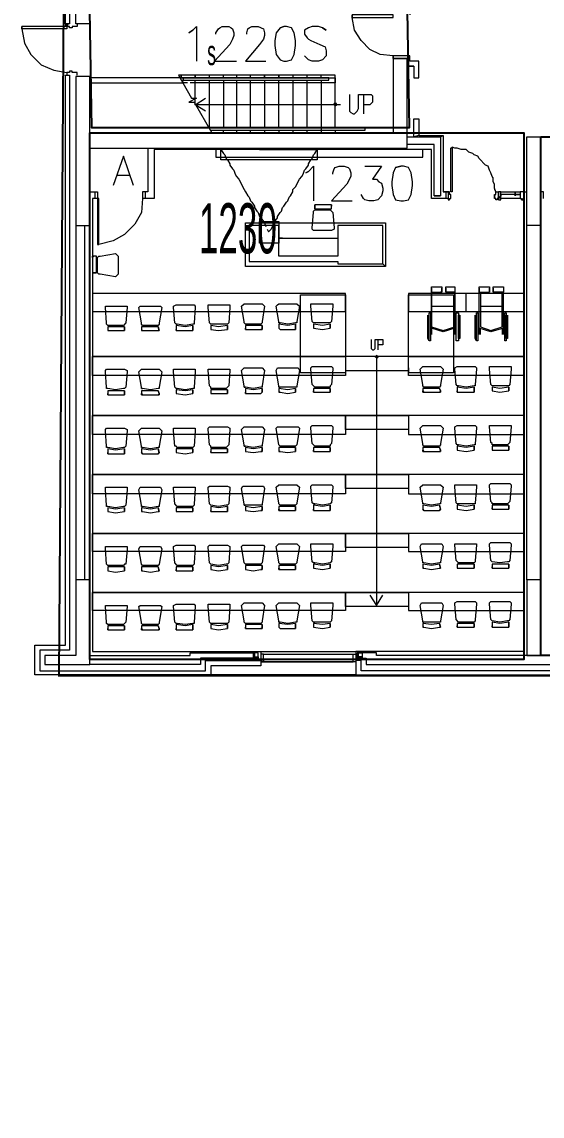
# Model space of a CAD drawing. Header units: metres. Extents: x 3 to 116, y 0 to 119.
# Drawn here: x 5.19 to 15.55, y 6.36 to 28.16 of the extents above; entities that cross this region are included whole.
import ezdxf

# ---------------------------------------------------------------- set-up
doc = ezdxf.new("R2010")
doc.units = ezdxf.units.M
doc.layers.add('Outside', color=7, linetype='Continuous')
doc.layers.add('PDF_Geometry', color=7, linetype='Continuous', transparency=0.8)
doc.styles.get("Standard").update_dxf_attribs({"font": 'arial.ttf', "width": 0.5, "height": 0.5})

msp = doc.modelspace()

# ---------------------------------------------------------------- linework, layer by layer
for points in [[(6.545, 28.382), (12.864, 28.382), (12.902, 26.054), (6.583, 26.054)], [(6.545, 25.952), (15.186, 25.952), (15.186, 15.461), (6.545, 15.461)], [(15.524, 25.875), (24.222, 25.875), (24.222, 15.54), (15.524, 15.54)]]:
    msp.add_lwpolyline(points, close=True)
at = {"layer": 'Outside'}
msp.add_lwpolyline([(6.059, 70.619), (6.059, 51.253), (8.218, 51.228), (8.233, 49.564), (6.161, 49.564), (5.924, 15.132), (38.702, 15.156), (38.702, 6.797, 0.238471), (48.27, 8.564)], format="xyb", dxfattribs=at)
at = {"layer": 'PDF_Geometry', "lineweight": 5}
for points in [[(6.135, 28.126), (6.059, 28.126), (6.059, 42.964), (6.135, 42.964)], [(8.95, 15.335), (8.95, 15.156), (5.445, 15.156), (5.445, 15.744), (6.059, 15.744), (6.059, 27.103), (6.135, 27.103), (6.135, 15.642), (5.547, 15.642), (5.547, 15.233), (8.847, 15.233), (8.847, 15.437), (9.947, 15.437), (9.947, 15.335)], [(8.361, 27.103), (8.361, 27.052)], [(8.643, 27.052), (8.643, 27.103)], [(10.024, 27.103), (10.024, 27.052)], [(10.305, 27.052), (10.305, 27.103)], [(12.992, 26.233), (13.094, 26.233), (13.094, 25.9), (12.992, 25.875)], [(15.243, 24.11), (15.243, 25.875), (15.524, 25.875), (15.524, 24.11)], [(13.171, 25.466), (13.171, 25.619), (9.052, 25.619), (9.052, 25.466)], [(13.733, 25.645), (13.759, 25.67), (13.759, 24.775), (13.733, 24.775)], [(6.724, 23.726), (6.724, 24.647), (6.698, 24.647), (6.698, 23.726)], [(13.733, 24.647), (13.733, 24.724), (13.708, 24.724), (13.708, 24.775), (13.682, 24.775), (13.682, 24.621), (13.708, 24.621), (13.708, 24.647)], [(11.329, 24.417), (11.38, 24.366), (11.405, 24.059), (11.405, 24.033), (11.354, 24.007), (10.996, 24.007), (10.971, 24.033), (10.971, 24.059), (10.996, 24.366), (10.996, 24.391), (11.022, 24.417)], [(9.922, 23.752), (9.922, 24.186), (10.305, 24.186), (10.305, 23.752)], [(6.596, 22.754), (6.596, 22.396), (11.636, 22.396), (11.636, 22.754)], [(10.74, 21.168), (10.74, 22.728), (11.636, 22.728), (11.636, 21.168)], [(15.192, 22.396), (15.192, 22.754), (12.889, 22.754), (12.889, 22.396)], [(13.631, 22.882), (13.81, 22.882), (13.81, 22.856), (13.81, 22.779), (13.631, 22.779), (13.631, 22.856), (13.631, 22.779)], [(14.578, 22.882), (14.757, 22.882), (14.782, 22.882), (14.782, 22.856), (14.782, 22.779), (14.578, 22.779), (14.578, 22.856), (14.578, 22.779)], [(6.903, 22.114), (6.877, 22.14), (6.877, 22.165), (6.852, 22.472), (6.852, 22.498), (7.287, 22.498), (7.287, 22.472), (7.261, 22.165), (7.21, 22.114)], [(7.594, 22.114), (7.568, 22.14), (7.568, 22.165), (7.517, 22.472), (7.542, 22.498), (7.952, 22.498), (7.977, 22.472), (7.926, 22.165), (7.926, 22.14), (7.901, 22.114)], [(8.95, 22.14), (8.924, 22.165), (8.898, 22.472), (8.898, 22.524), (9.333, 22.524), (9.333, 22.472), (9.308, 22.165), (9.282, 22.14)], [(9.64, 22.14), (9.615, 22.165), (9.615, 22.191), (9.563, 22.498), (9.615, 22.549), (9.973, 22.549), (10.024, 22.498), (9.973, 22.191), (9.973, 22.165), (9.947, 22.14)], [(11.022, 22.165), (10.996, 22.165), (10.971, 22.191), (10.945, 22.498), (10.945, 22.549), (11.38, 22.549), (11.38, 22.498), (11.354, 22.191), (11.329, 22.165)], [(13.299, 21.807), (13.299, 22.37), (13.324, 22.37), (13.324, 21.807)], [(13.836, 21.807), (13.836, 22.37), (13.887, 22.37), (13.887, 21.807)], [(13.887, 21.858), (13.887, 22.319), (13.912, 22.319), (13.912, 21.858)], [(14.245, 21.807), (14.245, 22.37), (14.271, 22.37), (14.271, 21.807)], [(14.808, 21.807), (14.808, 22.37), (14.833, 22.37), (14.833, 21.807)], [(6.596, 21.117), (6.596, 21.5), (11.636, 21.5), (11.636, 21.117)], [(11.636, 21.5), (11.636, 21.219), (12.889, 21.219), (12.889, 21.5)], [(6.903, 20.861), (6.877, 20.861), (6.877, 20.886), (6.852, 21.193), (6.852, 21.219), (6.877, 21.244), (7.235, 21.244), (7.287, 21.219), (7.287, 21.193), (7.261, 20.886), (7.235, 20.861), (7.21, 20.861), (7.056, 20.835)], [(8.95, 20.861), (8.95, 20.886), (8.924, 20.912), (8.898, 21.219), (8.898, 21.244), (9.333, 21.244), (9.333, 21.219), (9.308, 20.912), (9.256, 20.861)], [(11.022, 20.886), (10.971, 20.937), (10.945, 21.244), (10.945, 21.27), (10.971, 21.296), (11.354, 21.296), (11.38, 21.27), (11.38, 21.244), (11.354, 20.937), (11.329, 20.912), (11.329, 20.886)], [(13.196, 20.886), (13.171, 20.912), (13.171, 20.937), (13.119, 21.244), (13.171, 21.296), (13.529, 21.296), (13.58, 21.244), (13.529, 20.937), (13.529, 20.912), (13.503, 20.886)], [(14.552, 20.912), (14.526, 20.937), (14.501, 21.244), (14.501, 21.296), (14.936, 21.296), (14.936, 21.244), (14.91, 20.937), (14.885, 20.912)], [(6.596, 19.94), (6.596, 20.324), (11.636, 20.324), (11.636, 19.94)], [(11.636, 20.042), (11.636, 20.324), (12.889, 20.324), (12.889, 20.042)], [(15.192, 19.94), (15.192, 20.324), (12.889, 20.324), (12.889, 19.94)], [(6.903, 19.684), (6.877, 19.684), (6.877, 19.71), (6.852, 20.017), (6.852, 20.042), (6.877, 20.068), (7.235, 20.068), (7.287, 20.042), (7.287, 20.017), (7.261, 19.71), (7.235, 19.684), (7.21, 19.684), (7.056, 19.658)], [(8.284, 19.684), (8.259, 19.71), (8.233, 19.71), (8.208, 20.017), (8.208, 20.068), (8.643, 20.068), (8.643, 20.017), (8.617, 19.71), (8.591, 19.684)], [(8.95, 19.684), (8.95, 19.71), (8.924, 19.735), (8.898, 20.042), (8.898, 20.068), (8.924, 20.093), (9.282, 20.093), (9.333, 20.068), (9.333, 20.042), (9.308, 19.735), (9.256, 19.684)], [(10.331, 19.71), (10.305, 19.735), (10.254, 20.068), (10.28, 20.093), (10.689, 20.093), (10.715, 20.068), (10.664, 19.735), (10.638, 19.71)], [(11.022, 19.71), (10.971, 19.761), (10.945, 20.068), (10.945, 20.093), (10.971, 20.119), (11.354, 20.119), (11.38, 20.093), (11.38, 20.068), (11.354, 19.761), (11.329, 19.735), (11.329, 19.71)], [(13.196, 19.71), (13.171, 19.735), (13.171, 19.761), (13.119, 20.068), (13.171, 20.119), (13.529, 20.119), (13.58, 20.068), (13.529, 19.761), (13.529, 19.735), (13.503, 19.71)], [(14.552, 19.735), (14.552, 19.761), (14.526, 19.786), (14.501, 20.093), (14.501, 20.119), (14.936, 20.119), (14.936, 20.093), (14.91, 19.786), (14.859, 19.735)], [(6.596, 18.763), (6.596, 19.147), (11.636, 19.147), (11.636, 18.763)], [(11.636, 18.865), (11.636, 19.147), (12.889, 19.147), (12.889, 18.865)], [(15.192, 18.763), (15.192, 19.147), (12.889, 19.147), (12.889, 18.763)], [(6.903, 18.507), (6.877, 18.507), (6.877, 18.533), (6.852, 18.84), (6.852, 18.891), (7.287, 18.891), (7.287, 18.84), (7.261, 18.533), (7.235, 18.507), (7.21, 18.507), (7.056, 18.482)], [(8.284, 18.507), (8.233, 18.558), (8.208, 18.865), (8.208, 18.891), (8.643, 18.891), (8.643, 18.865), (8.617, 18.558), (8.617, 18.533), (8.591, 18.507)], [(8.95, 18.533), (8.924, 18.558), (8.898, 18.865), (8.898, 18.891), (8.924, 18.916), (9.282, 18.916), (9.333, 18.891), (9.333, 18.865), (9.308, 18.558), (9.282, 18.533), (9.256, 18.533), (9.103, 18.507)], [(10.331, 18.533), (10.305, 18.558), (10.305, 18.584), (10.254, 18.891), (10.305, 18.942), (10.664, 18.942), (10.715, 18.891), (10.664, 18.584), (10.664, 18.558), (10.638, 18.533)], [(13.196, 18.558), (13.171, 18.558), (13.171, 18.584), (13.119, 18.891), (13.171, 18.942), (13.529, 18.942), (13.58, 18.891), (13.529, 18.584), (13.529, 18.558), (13.503, 18.558), (13.35, 18.533)], [(14.552, 18.558), (14.552, 18.584), (14.526, 18.609), (14.501, 18.916), (14.501, 18.942), (14.526, 18.968), (14.91, 18.968), (14.936, 18.942), (14.936, 18.916), (14.91, 18.609), (14.859, 18.558)], [(6.596, 17.612), (6.596, 17.97), (11.636, 17.97), (11.636, 17.612)], [(11.636, 17.689), (11.636, 17.97), (12.889, 17.97), (12.889, 17.689)], [(15.192, 17.612), (15.192, 17.97), (12.889, 17.97), (12.889, 17.612)], [(6.903, 17.33), (6.877, 17.356), (6.852, 17.663), (6.852, 17.714), (7.287, 17.714), (7.287, 17.663), (7.261, 17.356), (7.235, 17.356), (7.21, 17.33)], [(7.594, 17.33), (7.568, 17.356), (7.517, 17.663), (7.542, 17.714), (7.952, 17.714), (7.977, 17.663), (7.926, 17.356), (7.901, 17.33)], [(8.284, 17.33), (8.233, 17.382), (8.208, 17.689), (8.208, 17.714), (8.259, 17.74), (8.617, 17.74), (8.643, 17.714), (8.643, 17.689), (8.617, 17.382), (8.617, 17.356), (8.591, 17.33)], [(8.95, 17.356), (8.924, 17.382), (8.898, 17.689), (8.898, 17.714), (8.924, 17.74), (9.282, 17.74), (9.333, 17.714), (9.333, 17.689), (9.308, 17.382), (9.282, 17.356), (9.256, 17.356), (9.103, 17.33)], [(9.64, 17.356), (9.615, 17.382), (9.563, 17.714), (9.589, 17.74), (9.998, 17.74), (10.024, 17.714), (9.973, 17.382), (9.947, 17.356)], [(10.331, 17.356), (10.305, 17.382), (10.305, 17.407), (10.254, 17.714), (10.28, 17.74), (10.305, 17.765), (10.664, 17.765), (10.715, 17.714), (10.664, 17.407), (10.664, 17.382), (10.638, 17.356)], [(13.196, 17.382), (13.171, 17.382), (13.171, 17.407), (13.119, 17.714), (13.145, 17.765), (13.554, 17.765), (13.58, 17.714), (13.529, 17.407), (13.529, 17.382), (13.503, 17.382), (13.35, 17.356)], [(13.887, 17.382), (13.836, 17.433), (13.81, 17.74), (13.81, 17.765), (14.245, 17.765), (14.245, 17.74), (14.219, 17.433), (14.219, 17.407), (14.194, 17.382)], [(14.552, 17.407), (14.526, 17.433), (14.501, 17.74), (14.501, 17.765), (14.526, 17.791), (14.91, 17.791), (14.936, 17.765), (14.936, 17.74), (14.91, 17.433), (14.885, 17.407), (14.859, 17.407), (14.706, 17.382)], [(6.263, 15.54), (5.649, 15.54), (5.649, 15.361), (6.545, 15.361), (6.545, 17.049), (6.263, 17.049)], [(15.524, 15.54), (15.524, 17.049), (15.243, 17.049), (15.243, 15.54)], [(6.596, 16.435), (6.596, 16.793), (11.636, 16.793), (11.636, 16.435)], [(11.636, 16.512), (11.636, 16.793), (12.889, 16.793), (12.889, 16.512)], [(15.192, 16.435), (15.192, 16.793), (12.889, 16.793), (12.889, 16.435)], [(9.64, 16.179), (9.615, 16.205), (9.615, 16.23), (9.563, 16.537), (9.615, 16.588), (9.973, 16.588), (10.024, 16.537), (9.973, 16.23), (9.973, 16.205), (9.947, 16.179)], [(13.887, 16.205), (13.836, 16.256), (13.81, 16.563), (13.81, 16.588), (13.861, 16.614), (14.219, 16.614), (14.245, 16.588), (14.245, 16.563), (14.219, 16.256), (14.219, 16.23), (14.194, 16.205)], [(14.552, 16.23), (14.526, 16.256), (14.501, 16.563), (14.501, 16.588), (14.526, 16.614), (14.91, 16.614), (14.936, 16.588), (14.936, 16.563), (14.91, 16.256), (14.885, 16.23), (14.859, 16.23), (14.706, 16.205)], [(6.903, 16.154), (6.877, 16.179), (6.877, 16.205), (6.852, 16.512), (6.852, 16.537), (7.287, 16.537), (7.287, 16.512), (7.261, 16.205), (7.21, 16.154)], [(7.594, 16.154), (7.568, 16.179), (7.568, 16.205), (7.517, 16.512), (7.542, 16.537), (7.952, 16.537), (7.977, 16.512), (7.926, 16.205), (7.926, 16.179), (7.901, 16.154)], [(8.95, 16.179), (8.924, 16.205), (8.898, 16.512), (8.898, 16.563), (9.333, 16.563), (9.333, 16.512), (9.308, 16.205), (9.282, 16.179)], [(9.896, 15.591), (9.794, 15.591), (9.819, 15.591), (9.794, 15.591), (9.794, 15.514), (9.819, 15.488), (9.794, 15.514), (9.819, 15.488), (9.896, 15.488), (9.896, 15.514), (9.896, 15.488), (9.896, 15.591), (9.819, 15.591), (9.819, 15.514), (9.896, 15.514)], [(11.789, 15.412), (11.789, 15.565), (11.84, 15.565), (11.84, 15.412)], [(18.799, 15.591), (17.52, 15.591), (17.52, 15.54), (12.25, 15.54), (12.25, 15.591), (11.968, 15.591), (11.968, 15.488), (12.045, 15.488), (12.045, 15.361), (17.724, 15.361), (17.724, 15.488), (18.799, 15.488)], [(17.827, 15.437), (17.827, 15.233), (11.943, 15.233), (11.943, 15.437), (11.84, 15.437), (11.84, 15.156), (17.929, 15.156), (17.929, 15.335), (18.927, 15.335), (18.927, 15.437)]]:
    msp.add_lwpolyline(points, close=True, dxfattribs=at)
for points in [[(12.864, 28.331), (12.582, 28.331), (12.582, 28.382), (6.545, 28.382), (6.545, 28.126), (6.263, 28.126), (6.263, 34.599), (6.545, 34.599), (6.545, 28.689), (12.864, 28.689), (12.864, 28.331), (12.915, 28.382), (12.915, 28.305)], [(12.582, 27.435), (12.582, 25.952), (6.545, 25.952), (6.545, 27.077), (6.263, 27.077), (6.263, 24.11), (6.545, 24.11), (6.545, 25.645), (12.864, 25.645), (12.864, 27.435), (12.582, 27.435), (12.582, 27.487), (12.326, 27.512), (12.122, 27.615), (11.943, 27.794), (11.815, 27.998), (11.764, 28.254), (11.764, 28.305), (11.764, 28.254), (12.582, 28.254), (12.582, 28.305), (11.764, 28.305)], [(6.289, 28.126), (6.289, 28.075), (6.187, 28.075), (6.187, 28.049), (6.135, 28.049), (6.135, 28.075), (6.084, 28.075), (6.084, 28.126), (6.11, 28.126), (6.084, 28.075), (5.189, 28.075)], [(6.084, 28.075), (6.084, 28.024), (5.189, 28.024), (5.189, 28.075), (5.189, 28.024), (5.24, 27.742), (5.368, 27.512), (5.573, 27.308), (5.828, 27.205), (6.084, 27.154)], [(6.059, 28.126), (6.059, 28.075)], [(8.591, 27.998), (8.515, 27.947), (8.591, 27.998), (8.668, 28.075), (8.668, 27.384)], [(9.052, 27.921), (9.052, 27.947), (9.103, 28.024), (9.129, 28.049), (9.18, 28.075), (9.308, 28.075), (9.359, 28.049), (9.384, 28.024), (9.41, 27.947), (9.41, 27.896), (9.384, 27.819), (9.333, 27.717), (9.026, 27.384), (9.461, 27.384)], [(9.666, 27.921), (9.666, 27.947), (9.691, 28.024), (9.717, 28.049), (9.768, 28.075), (9.896, 28.075), (9.998, 28.024), (10.024, 27.947), (10.024, 27.896), (9.998, 27.819), (9.922, 27.717), (9.64, 27.384), (10.05, 27.384)], [(10.331, 28.049), (10.408, 28.075), (10.331, 28.049), (10.254, 27.947), (10.229, 27.794), (10.229, 27.691), (10.254, 27.512), (10.331, 27.41), (10.408, 27.384), (10.459, 27.384), (10.561, 27.41), (10.612, 27.512), (10.638, 27.691), (10.638, 27.794), (10.612, 27.947), (10.561, 28.049), (10.459, 28.075), (10.408, 28.075)], [(11.175, 28.049), (11.252, 27.998), (11.175, 28.049), (11.098, 28.075), (10.971, 28.075), (10.894, 28.049), (10.817, 27.998), (10.817, 27.921), (10.868, 27.845), (10.894, 27.819), (10.945, 27.794), (11.124, 27.717), (11.226, 27.666), (11.252, 27.589), (11.252, 27.487), (11.175, 27.41), (11.098, 27.384), (10.971, 27.384), (10.894, 27.41), (10.817, 27.487)], [(12.992, 27.282), (12.864, 27.282), (12.992, 27.282), (12.992, 27.052), (13.094, 27.052), (13.094, 27.384), (12.915, 27.384), (12.915, 27.487), (12.582, 27.487), (12.582, 27.435), (12.915, 27.435), (12.915, 27.487)], [(6.059, 27.103), (6.135, 27.103)], [(6.289, 27.103), (6.289, 27.154), (6.187, 27.154), (6.187, 27.18), (6.135, 27.18), (6.135, 27.154), (6.084, 27.154), (6.084, 27.103), (6.11, 27.103)], [(8.361, 27.052), (6.545, 27.052), (6.545, 26.949), (8.387, 26.949), (8.412, 27.052), (8.336, 27.052), (11.431, 27.052), (11.431, 26.949), (8.54, 26.949)], [(11.431, 26.054), (11.431, 27.103), (8.31, 27.103), (8.566, 26.642), (8.668, 26.642), (8.515, 26.566), (8.617, 26.566), (8.975, 25.952)], [(8.361, 27.001), (11.303, 27.001), (11.303, 27.052), (8.336, 27.052)], [(8.924, 27.052), (8.924, 27.103)], [(9.205, 27.052), (9.205, 27.103)], [(9.461, 27.103), (9.461, 27.052)], [(9.743, 27.052), (9.743, 27.103)], [(10.587, 27.103), (10.587, 27.052)], [(10.868, 27.052), (10.868, 27.103)], [(11.15, 27.052), (11.15, 27.103)], [(8.489, 26.949), (8.387, 26.949)], [(8.643, 26.642), (8.643, 27.001)], [(8.924, 26.054), (8.924, 27.001)], [(9.205, 27.001), (9.205, 26.054)], [(9.461, 27.001), (9.461, 26.054)], [(9.743, 26.054), (9.743, 27.001)], [(10.024, 27.001), (10.024, 26.054)], [(10.305, 26.054), (10.305, 27.001)], [(10.587, 27.001), (10.587, 26.054)], [(10.868, 26.054), (10.868, 27.001)], [(11.15, 27.001), (11.15, 25.952)], [(8.847, 26.387), (8.643, 26.514), (8.847, 26.642)], [(11.533, 26.514), (8.643, 26.514), (8.643, 26.617)], [(11.712, 26.719), (11.712, 26.387), (11.738, 26.361), (11.789, 26.335), (11.815, 26.335), (11.866, 26.387), (11.891, 26.438), (11.891, 26.719), (11.994, 26.719), (11.994, 26.335)], [(11.994, 26.719), (12.147, 26.719), (12.173, 26.694), (12.173, 26.566), (12.122, 26.514), (11.994, 26.514)], [(11.457, 26.514), (11.457, 26.54), (11.405, 26.54), (11.405, 26.514), (11.431, 26.489), (11.457, 26.514), (11.457, 26.54), (11.431, 26.54), (11.457, 26.514), (11.431, 26.54), (11.431, 26.489), (11.431, 26.54), (11.405, 26.54), (11.431, 26.489), (11.405, 26.514), (11.405, 26.54)], [(8.898, 26.054), (12.019, 26.054), (12.019, 26.003), (8.95, 26.003)], [(9.205, 25.952), (9.205, 26.003)], [(9.461, 26.003), (9.461, 25.952)], [(9.743, 25.952), (9.743, 26.003)], [(10.024, 26.003), (10.024, 25.952)], [(10.305, 26.003), (10.305, 25.952)], [(10.587, 26.003), (10.587, 25.952)], [(10.868, 25.952), (10.868, 26.003)], [(11.431, 26.003), (11.431, 25.952)], [(12.864, 25.875), (13.529, 25.875), (13.58, 25.9), (13.58, 24.775)], [(13.529, 25.875), (13.529, 24.698), (13.401, 24.698), (13.401, 25.721), (12.864, 25.721)], [(13.094, 25.9), (13.58, 25.9)], [(7.696, 25.645), (7.696, 24.775), (7.594, 24.775), (7.594, 24.647), (7.568, 24.366), (7.44, 24.135), (7.235, 23.931), (7.005, 23.803), (6.724, 23.726)], [(13.682, 24.775), (13.58, 24.775), (13.682, 24.775), (13.682, 24.647), (13.35, 24.647), (13.35, 25.619), (7.824, 25.619), (7.824, 24.647), (7.594, 24.647)], [(9.922, 25.619), (11.073, 25.619), (11.073, 25.414), (9.154, 25.414), (9.154, 25.619), (9.205, 25.542), (9.231, 25.517), (9.256, 25.44), (9.282, 25.414), (9.333, 25.338), (9.333, 25.312), (9.384, 25.235), (9.41, 25.21), (9.436, 25.133), (9.461, 25.082), (9.512, 25.031), (9.615, 24.826), (9.64, 24.775), (9.691, 24.698), (9.717, 24.673), (9.743, 24.596), (9.768, 24.57), (9.819, 24.493), (9.819, 24.468), (9.87, 24.391), (9.896, 24.366), (9.922, 24.289), (9.947, 24.263), (9.998, 24.186), (10.024, 24.161), (10.05, 24.084)], [(9.819, 25.619), (9.64, 25.619)], [(10.075, 24.033), (10.101, 23.982), (10.152, 24.033), (10.177, 24.084), (10.203, 24.161), (10.229, 24.186), (10.28, 24.263), (10.28, 24.289), (10.331, 24.366), (10.357, 24.391), (10.382, 24.468), (10.408, 24.493), (10.459, 24.57), (10.484, 24.596), (10.51, 24.673), (10.536, 24.698), (10.587, 24.775), (10.587, 24.826), (10.638, 24.877), (10.715, 25.031), (10.766, 25.082), (10.791, 25.133), (10.817, 25.21), (10.843, 25.235), (10.894, 25.312), (10.894, 25.338), (10.945, 25.414), (10.971, 25.44), (10.996, 25.517), (11.022, 25.542), (11.073, 25.619)], [(14.603, 24.826), (14.629, 24.775), (14.603, 24.852), (14.603, 24.928), (14.578, 24.98), (14.578, 25.056), (14.552, 25.082), (14.526, 25.159), (14.501, 25.21), (14.475, 25.287), (14.424, 25.312), (14.296, 25.44), (14.271, 25.491), (14.194, 25.517), (14.168, 25.542), (14.092, 25.568), (14.04, 25.619), (13.938, 25.619), (13.861, 25.645), (13.81, 25.645), (13.759, 25.67)], [(7.415, 24.903), (7.21, 25.491), (7.005, 24.903)], [(7.082, 25.107), (7.338, 25.107)], [(10.894, 25.184), (10.843, 25.159), (10.894, 25.184), (10.996, 25.287), (10.996, 24.596)], [(11.38, 25.133), (11.38, 25.159), (11.405, 25.235), (11.431, 25.261), (11.508, 25.287), (11.61, 25.287), (11.687, 25.261), (11.712, 25.235), (11.738, 25.159), (11.738, 25.082), (11.661, 24.928), (11.354, 24.596), (11.764, 24.596)], [(12.019, 25.287), (12.352, 25.287), (12.173, 25.031), (12.25, 25.031), (12.301, 24.98), (12.352, 24.954), (12.378, 24.852), (12.378, 24.8), (12.352, 24.698), (12.275, 24.621), (12.198, 24.596), (12.096, 24.596), (12.019, 24.621), (11.994, 24.647), (11.943, 24.724)], [(12.633, 25.261), (12.736, 25.287), (12.633, 25.261), (12.582, 25.159), (12.557, 24.98), (12.557, 24.903), (12.582, 24.724), (12.633, 24.621), (12.736, 24.596), (12.787, 24.596), (12.889, 24.621), (12.94, 24.724), (12.966, 24.903), (12.966, 24.98), (12.94, 25.159), (12.889, 25.261), (12.787, 25.287), (12.736, 25.287)], [(6.545, 24.775), (6.698, 24.775), (6.698, 24.647), (6.724, 24.647)], [(6.698, 24.647), (6.596, 24.647), (6.596, 15.616), (9.947, 15.616), (9.947, 15.565)], [(6.647, 24.647), (6.647, 24.775)], [(7.645, 24.775), (7.645, 24.647)], [(15.192, 24.775), (15.115, 24.775), (15.115, 24.647), (15.14, 24.647), (15.14, 24.621), (15.166, 24.621), (15.166, 24.647), (15.192, 24.647), (15.192, 24.775), (15.192, 24.647), (15.192, 15.616), (11.84, 15.616), (11.84, 15.565)], [(13.401, 24.698), (13.529, 24.698)], [(13.631, 24.775), (13.631, 24.647)], [(14.603, 24.724), (14.603, 24.647), (14.603, 24.724), (14.629, 24.724), (14.629, 24.775), (14.68, 24.775), (14.68, 24.647), (14.654, 24.647), (14.654, 24.621), (14.629, 24.621), (14.629, 24.647), (14.603, 24.647)], [(15.013, 24.698), (15.013, 24.724), (15.115, 24.724), (15.013, 24.724), (15.013, 24.775), (15.115, 24.775), (15.115, 24.647), (15.013, 24.647), (14.731, 24.647), (14.731, 24.775), (15.013, 24.775), (15.013, 24.698), (15.013, 24.724), (14.731, 24.724), (14.731, 24.698), (14.68, 24.647), (14.68, 24.775), (14.68, 24.621), (14.731, 24.621), (14.731, 24.775), (14.68, 24.775)], [(15.192, 24.647), (15.192, 24.775), (15.243, 24.775)], [(15.575, 24.647), (15.575, 24.775), (15.524, 24.775)], [(11.022, 24.442), (11.022, 24.493), (11.022, 24.442), (11.354, 24.442), (11.354, 24.519), (11.354, 24.493), (11.354, 24.519), (11.022, 24.519), (11.022, 24.493), (11.022, 24.519)], [(6.263, 24.11), (6.263, 17.049)], [(6.442, 17.049), (6.442, 24.11)], [(12.429, 23.291), (9.64, 23.291), (9.64, 24.161), (12.429, 24.161), (12.429, 23.291), (12.378, 23.342), (12.378, 24.11), (11.482, 24.11), (11.482, 23.496), (10.305, 23.496), (10.305, 24.11), (9.717, 24.11), (9.717, 23.393), (11.482, 23.393), (11.482, 23.342), (12.378, 23.342)], [(15.243, 17.049), (15.243, 24.11)], [(15.524, 24.11), (15.524, 17.049)], [(10.382, 23.854), (10.305, 23.854), (11.482, 23.854)], [(6.673, 23.163), (6.622, 23.163), (6.673, 23.163), (6.673, 23.496), (6.596, 23.496), (6.596, 23.47), (6.596, 23.496), (6.622, 23.496), (6.596, 23.47), (6.596, 23.163), (6.622, 23.163), (6.596, 23.163)], [(6.724, 23.496), (6.698, 23.47), (6.724, 23.496), (6.749, 23.496), (7.056, 23.547), (7.108, 23.496), (7.108, 23.138), (7.082, 23.112), (7.056, 23.086), (6.749, 23.138), (6.724, 23.138), (6.698, 23.163), (6.698, 23.47)], [(12.889, 21.27), (12.889, 21.168), (12.889, 22.728), (13.785, 22.728), (13.785, 21.168), (13.094, 21.168), (12.889, 21.168)], [(13.35, 22.856), (13.35, 22.882), (13.529, 22.882), (13.554, 22.882), (13.554, 22.779), (13.529, 22.779)], [(13.81, 22.063), (13.81, 21.935), (13.81, 22.063), (13.58, 21.986), (13.35, 22.063), (13.35, 21.935), (13.35, 22.779), (13.35, 22.856), (13.35, 22.779), (13.554, 22.779), (13.554, 22.856)], [(13.35, 22.779), (13.35, 22.089), (13.58, 22.012), (13.81, 22.089), (13.81, 22.779), (13.81, 21.935)], [(14.04, 22.396), (14.04, 22.754)], [(14.296, 22.856), (14.296, 22.882), (14.322, 22.882), (14.501, 22.882), (14.501, 22.779)], [(14.782, 22.063), (14.526, 21.986), (14.296, 22.063), (14.296, 21.935), (14.296, 22.779), (14.296, 22.856), (14.296, 22.779), (14.501, 22.779), (14.501, 22.856)], [(14.322, 22.779), (14.322, 22.089), (14.526, 22.012), (14.757, 22.089), (14.757, 22.779)], [(14.782, 21.935), (14.782, 22.779)], [(8.259, 22.14), (8.284, 22.14), (8.259, 22.14), (8.233, 22.165), (8.208, 22.472), (8.208, 22.498), (8.259, 22.524), (8.617, 22.524), (8.643, 22.498), (8.643, 22.472), (8.617, 22.165), (8.617, 22.14), (8.591, 22.14), (8.438, 22.114), (8.284, 22.14)], [(10.305, 22.165), (10.331, 22.165), (10.305, 22.165), (10.305, 22.191), (10.254, 22.498), (10.28, 22.524), (10.305, 22.549), (10.664, 22.549), (10.715, 22.498), (10.664, 22.191), (10.664, 22.165), (10.638, 22.165), (10.484, 22.14), (10.331, 22.165)], [(13.35, 22.498), (13.81, 22.498)], [(14.322, 22.498), (14.757, 22.498)], [(13.324, 21.807), (13.299, 21.807), (13.273, 21.858), (13.273, 22.319), (13.273, 21.858)], [(13.273, 22.319), (13.273, 22.319)], [(14.271, 21.807), (14.245, 21.807), (14.219, 21.858), (14.219, 22.319), (14.219, 21.858)], [(14.219, 22.319), (14.219, 22.319)], [(14.859, 22.319), (14.859, 21.858), (14.833, 21.858), (14.833, 22.319)], [(7.235, 22.089), (7.235, 22.012), (7.235, 22.089), (6.903, 22.089), (6.903, 22.012), (7.235, 22.012)], [(7.901, 22.089), (7.926, 22.012), (7.901, 22.089), (7.568, 22.089), (7.568, 22.012), (7.594, 22.012), (7.568, 22.012), (7.926, 22.012), (7.901, 22.012)], [(8.591, 22.114), (8.591, 22.038), (8.591, 22.114), (8.438, 22.089), (8.259, 22.114), (8.259, 22.012), (8.259, 22.038), (8.259, 22.012), (8.591, 22.012), (8.591, 22.038), (8.591, 22.012)], [(9.282, 22.114), (9.282, 22.038), (9.282, 22.114), (9.103, 22.089), (8.95, 22.114), (8.95, 22.038), (9.103, 22.012), (9.282, 22.038)], [(9.973, 22.114), (9.973, 22.063), (9.973, 22.114), (9.64, 22.114), (9.64, 22.038), (9.64, 22.063), (9.64, 22.038), (9.973, 22.038), (9.973, 22.063), (9.973, 22.038), (9.947, 22.038)], [(10.638, 22.14), (10.638, 22.063), (10.638, 22.14), (10.484, 22.114), (10.305, 22.14), (10.305, 22.063), (10.331, 22.038), (10.305, 22.063), (10.331, 22.038), (10.638, 22.038), (10.638, 22.063), (10.638, 22.038)], [(11.329, 22.14), (11.329, 22.063), (11.329, 22.14), (11.175, 22.114), (10.996, 22.14), (10.996, 22.063), (11.175, 22.038), (11.329, 22.063)], [(13.35, 22.089), (13.35, 22.089)], [(13.35, 21.935), (13.35, 22.063)], [(14.296, 22.089), (14.296, 22.089)], [(14.322, 21.935), (14.322, 22.063)], [(14.757, 22.063), (14.757, 21.935)], [(12.147, 21.833), (12.147, 21.654), (12.173, 21.628), (12.198, 21.628), (12.224, 21.654), (12.224, 21.833), (12.275, 21.833), (12.275, 21.628)], [(12.275, 21.833), (12.378, 21.833), (12.378, 21.731), (12.275, 21.731)], [(13.273, 21.858), (13.273, 21.858)], [(13.35, 21.935), (13.35, 21.935)], [(13.81, 21.935), (13.81, 21.935)], [(13.887, 21.807), (13.836, 21.807)], [(13.887, 21.858), (13.887, 21.858)], [(14.219, 21.858), (14.219, 21.858)], [(14.296, 21.935), (14.296, 21.935)], [(14.757, 21.935), (14.757, 21.935)], [(14.833, 21.807), (14.808, 21.807)], [(14.859, 21.858), (14.859, 21.858)], [(15.192, 21.5), (15.192, 21.117), (12.889, 21.117), (12.889, 21.5), (15.192, 21.5), (6.596, 21.5)], [(12.275, 21.5), (12.25, 21.526), (12.25, 21.5), (12.224, 21.5), (12.25, 21.475), (12.275, 21.475), (12.275, 21.5), (12.275, 21.475), (12.275, 21.5), (12.275, 21.475), (12.25, 21.526), (12.25, 21.475), (12.25, 21.5), (12.25, 21.475)], [(12.25, 21.5), (12.25, 16.512)], [(7.568, 20.861), (7.594, 20.861), (7.568, 20.861), (7.568, 20.886), (7.517, 21.193), (7.568, 21.244), (7.926, 21.244), (7.977, 21.193), (7.926, 20.886), (7.926, 20.861), (7.901, 20.861), (7.747, 20.835), (7.594, 20.861)], [(8.259, 20.861), (8.284, 20.861), (8.259, 20.861), (8.233, 20.886), (8.208, 21.193), (8.208, 21.244), (8.643, 21.244), (8.643, 21.193), (8.617, 20.886), (8.617, 20.861), (8.591, 20.861), (8.438, 20.835), (8.284, 20.861)], [(9.615, 20.886), (9.64, 20.886), (9.615, 20.886), (9.615, 20.912), (9.563, 21.219), (9.615, 21.27), (9.973, 21.27), (10.024, 21.219), (9.973, 20.912), (9.973, 20.886), (9.947, 20.886), (9.794, 20.861), (9.64, 20.886)], [(10.305, 20.886), (10.331, 20.886), (10.305, 20.886), (10.305, 20.912), (10.254, 21.219), (10.28, 21.27), (10.689, 21.27), (10.715, 21.219), (10.664, 20.912), (10.664, 20.886), (10.331, 20.886)], [(13.861, 20.912), (13.887, 20.912), (13.861, 20.912), (13.836, 20.937), (13.81, 21.244), (13.81, 21.27), (13.861, 21.296), (14.219, 21.296), (14.245, 21.27), (14.245, 21.244), (14.219, 20.937), (14.219, 20.912), (14.194, 20.912), (14.04, 20.886), (13.887, 20.912)], [(7.235, 20.81), (7.235, 20.758), (7.235, 20.81), (6.903, 20.81), (6.903, 20.733), (6.903, 20.758), (6.903, 20.733), (7.235, 20.733), (7.235, 20.758), (7.235, 20.733)], [(7.901, 20.81), (7.926, 20.758), (7.901, 20.81), (7.568, 20.81), (7.568, 20.733), (7.594, 20.733), (7.568, 20.733), (7.568, 20.758), (7.594, 20.733), (7.926, 20.733), (7.926, 20.758), (7.926, 20.733), (7.901, 20.733)], [(8.591, 20.835), (8.591, 20.758), (8.591, 20.835), (8.438, 20.81), (8.259, 20.835), (8.259, 20.758), (8.438, 20.733), (8.591, 20.758)], [(9.282, 20.835), (9.282, 20.758), (9.282, 20.835), (8.95, 20.835), (8.95, 20.758), (9.282, 20.758)], [(9.973, 20.861), (9.973, 20.784), (9.973, 20.861), (9.794, 20.835), (9.64, 20.861), (9.64, 20.758), (9.64, 20.784), (9.64, 20.758), (9.947, 20.758), (9.973, 20.784), (9.947, 20.758)], [(10.638, 20.861), (10.638, 20.784), (10.638, 20.861), (10.484, 20.835), (10.305, 20.861), (10.305, 20.784), (10.331, 20.784), (10.305, 20.784), (10.331, 20.784), (10.484, 20.758), (10.638, 20.784)], [(11.329, 20.861), (11.329, 20.81), (11.329, 20.861), (10.996, 20.861), (10.996, 20.784), (10.996, 20.81), (10.996, 20.784), (11.329, 20.784), (11.329, 20.81), (11.329, 20.784)], [(13.503, 20.861), (13.529, 20.81), (13.503, 20.861), (13.171, 20.861), (13.171, 20.784), (13.196, 20.784), (13.171, 20.784), (13.171, 20.81), (13.196, 20.784), (13.529, 20.784), (13.529, 20.81), (13.529, 20.784), (13.503, 20.784)], [(14.194, 20.886), (14.194, 20.81), (14.194, 20.886), (14.04, 20.861), (13.861, 20.886), (13.861, 20.784), (13.861, 20.81), (13.861, 20.784), (14.194, 20.784), (14.194, 20.81), (14.194, 20.784)], [(14.885, 20.886), (14.885, 20.81), (14.885, 20.886), (14.706, 20.861), (14.552, 20.886), (14.552, 20.81), (14.706, 20.784), (14.885, 20.81)], [(15.192, 20.324), (6.596, 20.324)], [(7.568, 19.684), (7.594, 19.684), (7.568, 19.684), (7.568, 19.71), (7.517, 20.017), (7.568, 20.068), (7.926, 20.068), (7.952, 20.042), (7.977, 20.017), (7.926, 19.71), (7.926, 19.684), (7.901, 19.684), (7.747, 19.658), (7.594, 19.684)], [(9.615, 19.71), (9.64, 19.71), (9.615, 19.71), (9.615, 19.735), (9.563, 20.042), (9.615, 20.093), (9.973, 20.093), (10.024, 20.042), (9.973, 19.735), (9.973, 19.71), (9.947, 19.71), (9.794, 19.684), (9.64, 19.71)], [(13.861, 19.735), (13.887, 19.735), (13.861, 19.735), (13.836, 19.761), (13.81, 20.068), (13.81, 20.093), (13.861, 20.119), (14.219, 20.119), (14.245, 20.093), (14.245, 20.068), (14.219, 19.761), (14.219, 19.735), (14.194, 19.735), (14.04, 19.71), (13.887, 19.735)], [(7.235, 19.658), (7.235, 19.582), (7.235, 19.658), (7.056, 19.633), (6.903, 19.658), (6.903, 19.556), (6.903, 19.582), (6.903, 19.556), (7.235, 19.556), (7.235, 19.582), (7.235, 19.556)], [(7.901, 19.658), (7.926, 19.582), (7.901, 19.658), (7.747, 19.633), (7.568, 19.658), (7.568, 19.582), (7.594, 19.556), (7.568, 19.582), (7.594, 19.556), (7.901, 19.556), (7.926, 19.582), (7.901, 19.556)], [(8.591, 19.658), (8.591, 19.582), (8.591, 19.658), (8.259, 19.658), (8.259, 19.582), (8.438, 19.556), (8.591, 19.582)], [(9.282, 19.658), (9.282, 19.607), (9.282, 19.658), (8.95, 19.658), (8.95, 19.582), (8.95, 19.607), (8.95, 19.582), (9.282, 19.582), (9.282, 19.607), (9.282, 19.582)], [(9.973, 19.684), (9.973, 19.607), (9.973, 19.684), (9.794, 19.658), (9.64, 19.684), (9.64, 19.607), (9.794, 19.582), (9.947, 19.607), (9.973, 19.607), (9.947, 19.607)], [(10.638, 19.684), (10.638, 19.607), (10.638, 19.684), (10.305, 19.684), (10.305, 19.607), (10.331, 19.607), (10.305, 19.607), (10.331, 19.607), (10.484, 19.582), (10.638, 19.607)], [(11.329, 19.684), (11.329, 19.633), (11.329, 19.684), (10.996, 19.684), (10.996, 19.607), (10.996, 19.633), (10.996, 19.607), (11.329, 19.607), (11.329, 19.633), (11.329, 19.607)], [(13.503, 19.684), (13.529, 19.633), (13.503, 19.684), (13.171, 19.684), (13.171, 19.607), (13.196, 19.607), (13.171, 19.607), (13.171, 19.633), (13.196, 19.607), (13.529, 19.607), (13.529, 19.633), (13.529, 19.607), (13.503, 19.607)], [(14.194, 19.71), (14.194, 19.633), (14.194, 19.71), (14.04, 19.684), (13.861, 19.71), (13.861, 19.633), (14.04, 19.607), (14.194, 19.633)], [(14.885, 19.71), (14.885, 19.633), (14.885, 19.71), (14.552, 19.71), (14.552, 19.633), (14.885, 19.633)], [(15.192, 19.147), (6.596, 19.147)], [(7.568, 18.507), (7.594, 18.507), (7.568, 18.507), (7.568, 18.533), (7.517, 18.84), (7.542, 18.891), (7.952, 18.891), (7.977, 18.84), (7.926, 18.533), (7.926, 18.507), (7.901, 18.507), (7.747, 18.482), (7.594, 18.507)], [(9.615, 18.533), (9.64, 18.533), (9.615, 18.533), (9.615, 18.558), (9.563, 18.865), (9.589, 18.916), (9.998, 18.916), (10.024, 18.865), (9.973, 18.558), (9.973, 18.533), (9.64, 18.533)], [(10.996, 18.558), (11.022, 18.558), (10.996, 18.558), (10.971, 18.584), (10.945, 18.891), (10.945, 18.916), (10.971, 18.942), (11.354, 18.942), (11.38, 18.916), (11.38, 18.891), (11.354, 18.584), (11.329, 18.558), (11.175, 18.533), (11.022, 18.558)], [(13.861, 18.558), (13.887, 18.558), (13.861, 18.558), (13.836, 18.584), (13.81, 18.891), (13.81, 18.942), (14.245, 18.942), (14.245, 18.891), (14.219, 18.584), (14.219, 18.558), (13.887, 18.558)], [(7.235, 18.482), (7.235, 18.405), (7.235, 18.482), (7.056, 18.456), (6.903, 18.482), (6.903, 18.405), (7.056, 18.379), (7.235, 18.405)], [(7.901, 18.482), (7.926, 18.405), (7.901, 18.482), (7.747, 18.456), (7.568, 18.482), (7.568, 18.405), (7.594, 18.405), (7.568, 18.405), (7.594, 18.405), (7.747, 18.379), (7.901, 18.405), (7.926, 18.405), (7.901, 18.405)], [(8.591, 18.482), (8.591, 18.405), (8.591, 18.482), (8.259, 18.482), (8.259, 18.405), (8.591, 18.405)], [(9.282, 18.507), (9.282, 18.43), (9.282, 18.507), (9.103, 18.482), (8.95, 18.507), (8.95, 18.405), (8.95, 18.43), (8.95, 18.405), (9.282, 18.405), (9.282, 18.43), (9.282, 18.405)], [(9.973, 18.507), (9.973, 18.43), (9.973, 18.507), (9.794, 18.482), (9.64, 18.507), (9.64, 18.43), (9.794, 18.405), (9.947, 18.43), (9.973, 18.43), (9.947, 18.43)], [(10.638, 18.507), (10.638, 18.456), (10.638, 18.507), (10.305, 18.507), (10.305, 18.43), (10.331, 18.43), (10.305, 18.43), (10.305, 18.456), (10.331, 18.43), (10.638, 18.43), (10.638, 18.456), (10.638, 18.43)], [(11.329, 18.533), (11.329, 18.456), (11.329, 18.533), (11.175, 18.507), (10.996, 18.533), (10.996, 18.43), (10.996, 18.456), (10.996, 18.43), (11.329, 18.43), (11.329, 18.456), (11.329, 18.43)], [(13.503, 18.533), (13.529, 18.456), (13.503, 18.533), (13.35, 18.507), (13.171, 18.533), (13.171, 18.456), (13.196, 18.43), (13.171, 18.456), (13.196, 18.43), (13.503, 18.43), (13.529, 18.456), (13.503, 18.43)], [(14.194, 18.533), (14.194, 18.456), (14.194, 18.533), (14.04, 18.507), (13.861, 18.533), (13.861, 18.456), (14.04, 18.43), (14.194, 18.456)], [(14.885, 18.533), (14.885, 18.482), (14.885, 18.533), (14.552, 18.533), (14.552, 18.456), (14.552, 18.482), (14.552, 18.456), (14.885, 18.456), (14.885, 18.482), (14.885, 18.456)], [(15.192, 17.97), (6.596, 17.97)], [(10.996, 17.382), (11.022, 17.382), (10.996, 17.382), (10.971, 17.407), (10.945, 17.714), (10.945, 17.765), (11.38, 17.765), (11.38, 17.714), (11.354, 17.407), (11.329, 17.382), (11.175, 17.356), (11.022, 17.382)], [(7.235, 17.305), (7.235, 17.228), (7.235, 17.305), (6.903, 17.305), (6.903, 17.228), (7.056, 17.202), (7.235, 17.228)], [(7.901, 17.305), (7.926, 17.228), (7.901, 17.305), (7.568, 17.305), (7.568, 17.228), (7.594, 17.228), (7.568, 17.228), (7.594, 17.228), (7.747, 17.202), (7.901, 17.228), (7.926, 17.228), (7.901, 17.228)], [(8.591, 17.305), (8.591, 17.254), (8.591, 17.305), (8.259, 17.305), (8.259, 17.228), (8.259, 17.254), (8.259, 17.228), (8.591, 17.228), (8.591, 17.254), (8.591, 17.228)], [(9.282, 17.33), (9.282, 17.254), (9.282, 17.33), (9.103, 17.305), (8.95, 17.33), (8.95, 17.254), (9.103, 17.228), (9.282, 17.254)], [(9.973, 17.33), (9.973, 17.254), (9.973, 17.33), (9.64, 17.33), (9.64, 17.254), (9.794, 17.228), (9.947, 17.254), (9.973, 17.254), (9.947, 17.254)], [(10.638, 17.33), (10.638, 17.279), (10.638, 17.33), (10.305, 17.33), (10.305, 17.254), (10.331, 17.254), (10.305, 17.254), (10.305, 17.279), (10.331, 17.254), (10.638, 17.254), (10.638, 17.279), (10.638, 17.254)], [(11.329, 17.356), (11.329, 17.279), (11.329, 17.356), (11.175, 17.33), (10.996, 17.356), (10.996, 17.279), (11.175, 17.254), (11.329, 17.279)], [(13.503, 17.356), (13.529, 17.279), (13.503, 17.356), (13.35, 17.33), (13.171, 17.356), (13.171, 17.279), (13.196, 17.279), (13.171, 17.279), (13.196, 17.279), (13.35, 17.254), (13.503, 17.279), (13.529, 17.279), (13.503, 17.279)], [(14.194, 17.356), (14.194, 17.279), (14.194, 17.356), (13.861, 17.356), (13.861, 17.279), (14.194, 17.279)], [(14.885, 17.356), (14.885, 17.305), (14.885, 17.356), (14.552, 17.356), (14.552, 17.279), (14.552, 17.305), (14.552, 17.279), (14.885, 17.279), (14.885, 17.305), (14.885, 17.279)], [(15.192, 16.793), (6.596, 16.793)], [(10.305, 16.205), (10.331, 16.205), (10.305, 16.205), (10.305, 16.23), (10.254, 16.537), (10.28, 16.563), (10.305, 16.588), (10.664, 16.588), (10.715, 16.537), (10.664, 16.23), (10.664, 16.205), (10.638, 16.205), (10.484, 16.179), (10.331, 16.205)], [(10.996, 16.205), (11.022, 16.205), (10.996, 16.205), (10.971, 16.23), (10.945, 16.537), (10.945, 16.588), (11.38, 16.588), (11.38, 16.537), (11.354, 16.23), (11.329, 16.205), (11.022, 16.205)], [(12.122, 16.742), (12.25, 16.537), (12.378, 16.742)], [(13.171, 16.205), (13.196, 16.205), (13.171, 16.205), (13.171, 16.23), (13.119, 16.537), (13.145, 16.588), (13.554, 16.588), (13.58, 16.537), (13.529, 16.23), (13.529, 16.205), (13.196, 16.205)], [(8.259, 16.179), (8.284, 16.179), (8.259, 16.179), (8.233, 16.205), (8.208, 16.512), (8.208, 16.537), (8.259, 16.563), (8.617, 16.563), (8.643, 16.537), (8.643, 16.512), (8.617, 16.205), (8.617, 16.179), (8.591, 16.179), (8.438, 16.154), (8.284, 16.179)], [(8.591, 16.154), (8.591, 16.077), (8.591, 16.154), (8.438, 16.128), (8.259, 16.154), (8.259, 16.051), (8.259, 16.077), (8.259, 16.051), (8.591, 16.051), (8.591, 16.077), (8.591, 16.051)], [(9.282, 16.154), (9.282, 16.077), (9.282, 16.154), (9.103, 16.128), (8.95, 16.154), (8.95, 16.077), (9.103, 16.051), (9.282, 16.077)], [(9.973, 16.154), (9.973, 16.102), (9.973, 16.154), (9.64, 16.154), (9.64, 16.077), (9.64, 16.102), (9.64, 16.077), (9.973, 16.077), (9.973, 16.102), (9.973, 16.077), (9.947, 16.077)], [(10.638, 16.179), (10.638, 16.102), (10.638, 16.179), (10.484, 16.154), (10.305, 16.179), (10.305, 16.102), (10.331, 16.077), (10.305, 16.102), (10.331, 16.077), (10.638, 16.077), (10.638, 16.102), (10.638, 16.077)], [(11.329, 16.179), (11.329, 16.102), (11.329, 16.179), (11.175, 16.154), (10.996, 16.179), (10.996, 16.102), (11.175, 16.077), (11.329, 16.102)], [(13.503, 16.179), (13.529, 16.102), (13.503, 16.179), (13.35, 16.154), (13.171, 16.179), (13.171, 16.102), (13.196, 16.102), (13.171, 16.102), (13.196, 16.102), (13.35, 16.077), (13.503, 16.102), (13.529, 16.102), (13.503, 16.102)], [(14.194, 16.179), (14.194, 16.128), (14.194, 16.179), (13.861, 16.179), (13.861, 16.102), (13.861, 16.128), (13.861, 16.102), (14.194, 16.102), (14.194, 16.128), (14.194, 16.102)], [(14.885, 16.205), (14.885, 16.128), (14.885, 16.205), (14.706, 16.179), (14.552, 16.205), (14.552, 16.102), (14.552, 16.128), (14.552, 16.102), (14.885, 16.102), (14.885, 16.128), (14.885, 16.102)], [(7.235, 16.128), (7.235, 16.077), (7.235, 16.128), (6.903, 16.128), (6.903, 16.051), (6.903, 16.077), (6.903, 16.051), (7.235, 16.051), (7.235, 16.077), (7.235, 16.051)], [(7.901, 16.128), (7.926, 16.077), (7.901, 16.128), (7.568, 16.128), (7.568, 16.051), (7.594, 16.051), (7.568, 16.051), (7.568, 16.077), (7.594, 16.051), (7.926, 16.051), (7.926, 16.077), (7.926, 16.051), (7.901, 16.051)], [(6.545, 15.54), (8.54, 15.54), (8.54, 15.591), (9.794, 15.591), (9.794, 15.488), (8.745, 15.488), (8.745, 15.361), (6.545, 15.361)], [(9.947, 15.616), (11.84, 15.616)], [(9.998, 15.565), (9.947, 15.565), (9.947, 15.412), (9.998, 15.412), (9.973, 15.412), (9.973, 15.463), (9.998, 15.463), (9.998, 15.565), (11.789, 15.565)], [(11.968, 15.591), (11.891, 15.591), (11.968, 15.591), (11.968, 15.488), (11.968, 15.514), (11.968, 15.488), (11.866, 15.488), (11.866, 15.514), (11.866, 15.488), (11.891, 15.488), (11.866, 15.514), (11.866, 15.591), (11.891, 15.591), (11.866, 15.591), (11.968, 15.591), (11.968, 15.514), (11.891, 15.514), (11.891, 15.591)], [(11.789, 15.463), (9.998, 15.463), (9.998, 15.412), (11.789, 15.412), (9.998, 15.412)], [(11.84, 15.156), (8.95, 15.156)]]:
    msp.add_lwpolyline(points, dxfattribs=at)

# ---------------------------------------------------------------- texts
at = {"attachment_point": 1}
for s, width, gutter_width, insert, char_height in [('s', 1.14437, 2.5, (8.88, 27.803), 0.5), ('1230', 3.66402, 5, (8.714, 24.551), 1)]:
    msp.add_mtext_dynamic_manual_height_columns(s, width=width, gutter_width=gutter_width, heights=[0], dxfattribs=dict(at, insert=insert, char_height=char_height))

doc.saveas('drawing.dxf')
